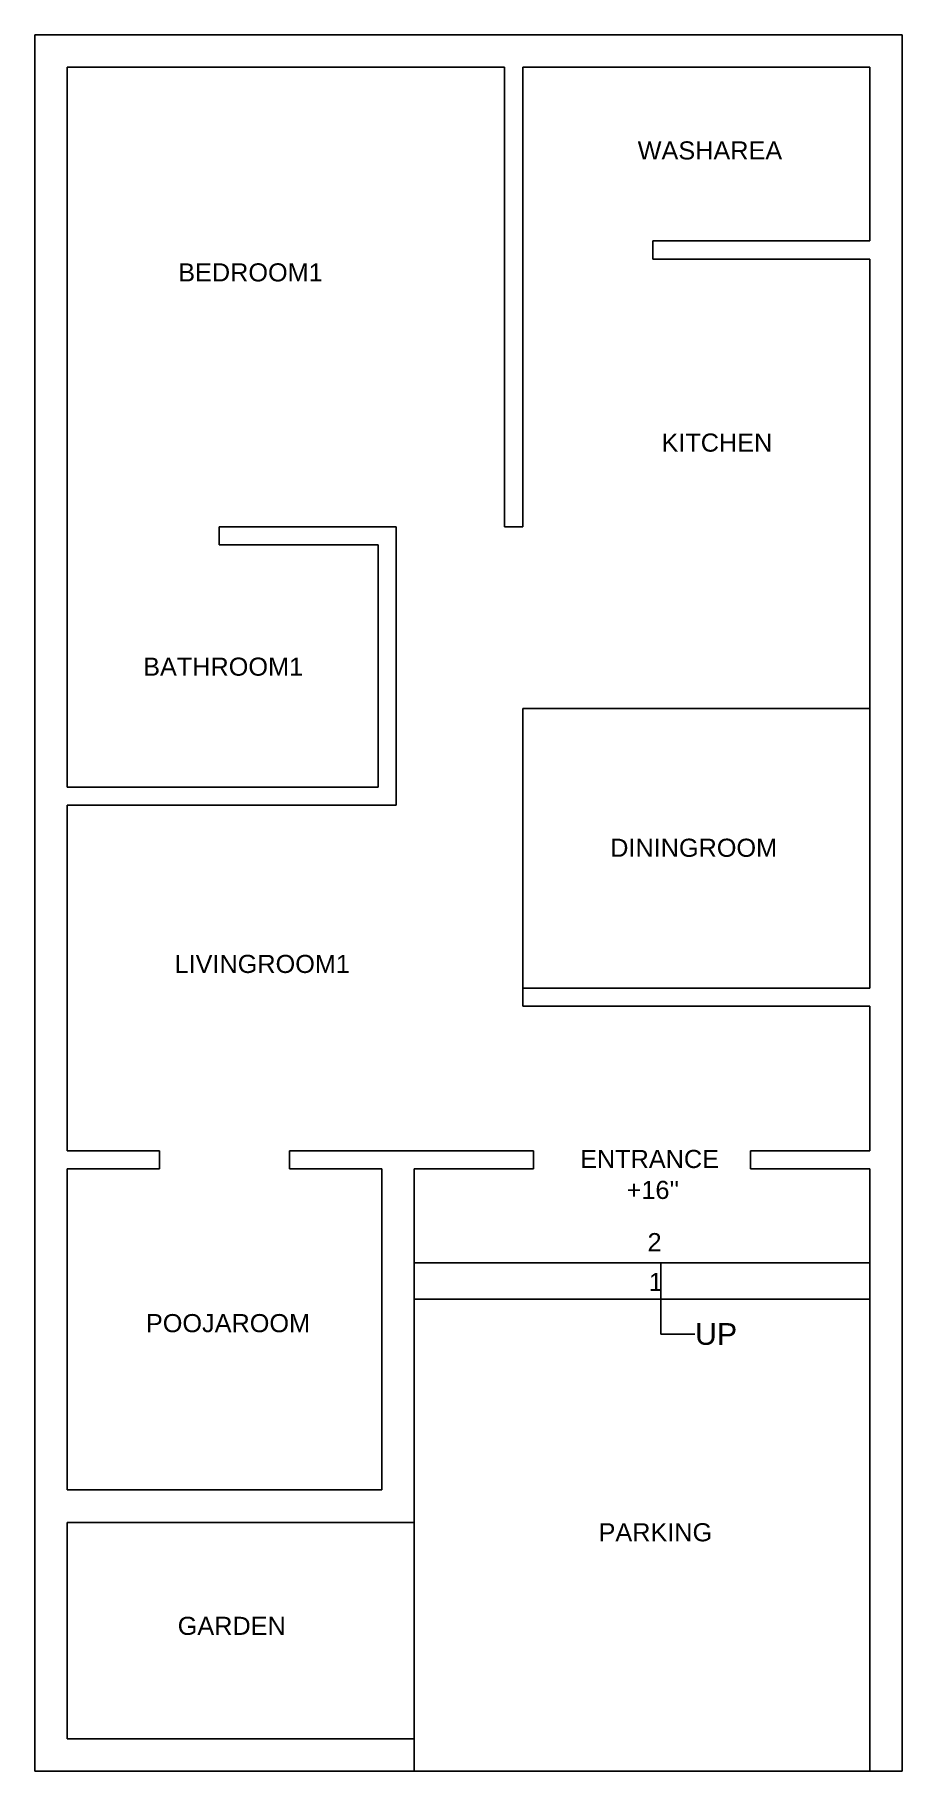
# Model space of a CAD drawing. Header units: feet. Extents: x 416 to 656, y -444 to 36.
import ezdxf
from ezdxf import colors
from ezdxf.entities.mleader import LeaderData, LeaderLine
from ezdxf.math import Vec2, Vec3

# ---------------------------------------------------------------- set-up
doc = ezdxf.new("R2010")
doc.units = ezdxf.units.FT
doc.header["$MEASUREMENT"] = 0
for name, color, linetype in [('BathRoom1', 7, 'Continuous'), ('BedRoom1', 7, 'Continuous'), ('Boundary', 7, 'Continuous'), ('DiningRoom', 7, 'Continuous'), ('Entrance_Staircase', 7, 'Continuous'), ('Garden', 7, 'Continuous'), ('Kitchen', 7, 'Continuous'), ('LivingRoom1', 7, 'Continuous'), ('Parking', 7, 'Continuous'), ('PoojaRoom', 7, 'Continuous'), ('WashArea', 7, 'Continuous')]:
    doc.layers.add(name, color=color, linetype=linetype)
doc.styles.get("Standard").update_dxf_attribs({"font": 'arial.ttf'})

msp = doc.modelspace()

# ---------------------------------------------------------------- linework, layer by layer
msp.add_line((551.46, 26.91), (552.46, 26.91))
at = {"layer": 'BathRoom1'}
for p, q in [((425.46, -100.09), (425.46, -172.09)), ((467.46, -100.09), (467.46, -105.09)), ((516.46, -100.09), (516.46, -177.09)), ((467.46, -105.09), (511.46, -105.09)), ((511.46, -105.09), (511.46, -172.09)), ((425.46, -172.09), (511.46, -172.09))]:
    msp.add_line(p, q, dxfattribs=at)
at = {"layer": 'BedRoom1'}
for p, q in [((425.46, 26.91), (546.46, 26.91)), ((425.46, 26.91), (425.46, -100.09)), ((546.46, 26.91), (546.46, -100.09)), ((467.46, -100.09), (516.46, -100.09)), ((551.46, -100.09), (546.46, -100.09))]:
    msp.add_line(p, q, dxfattribs=at)
at = {"layer": 'Boundary'}
for p, q in [((416.46, 35.91), (656.46, 35.91)), ((416.46, 35.91), (416.46, -444.09)), ((656.46, 35.91), (656.46, -444.09)), ((521.45, -444.09), (521.45, -435.09)), ((416.46, -444.09), (521.45, -444.09)), ((647.46, -444.09), (656.46, -444.09))]:
    msp.add_line(p, q, dxfattribs=at)
at = {"layer": 'DiningRoom'}
for p, q in [((551.46, -150.29), (647.46, -150.29)), ((551.46, -150.29), (551.46, -232.59)), ((647.46, -150.29), (647.46, -227.59)), ((647.46, -227.59), (551.46, -227.59))]:
    msp.add_line(p, q, dxfattribs=at)
at = {"layer": 'Entrance_Staircase'}
for p, q in [((647.46, -232.59), (551.46, -232.59)), ((647.46, -232.59), (647.46, -272.59)), ((554.46, -277.59), (554.46, -272.59)), ((647.46, -272.59), (614.46, -272.59)), ((614.46, -277.59), (614.46, -272.59)), ((554.46, -277.59), (521.46, -277.59)), ((521.46, -313.59), (521.46, -277.59)), ((647.46, -277.59), (614.46, -277.59)), ((647.46, -313.59), (647.46, -277.59)), ((647.46, -303.59), (521.46, -303.59)), ((647.46, -313.59), (521.46, -313.59))]:
    msp.add_line(p, q, dxfattribs=at)
at = {"layer": 'Garden'}
for p, q in [((521.46, -375.34), (425.46, -375.34)), ((425.46, -375.34), (425.46, -435.09)), ((521.46, -375.34), (521.46, -435.09)), ((425.46, -435.09), (521.46, -435.09))]:
    msp.add_line(p, q, dxfattribs=at)
at = {"layer": 'Kitchen'}
for p, q in [((551.46, -21.09), (551.46, -100.09)), ((587.46, -26.09), (647.46, -26.09)), ((647.46, -26.09), (647.46, -150.29))]:
    msp.add_line(p, q, dxfattribs=at)
at = {"layer": 'LivingRoom1'}
for p, q in [((425.46, -177.09), (516.46, -177.09)), ((425.46, -177.09), (425.46, -272.59)), ((425.46, -272.59), (450.96, -272.59)), ((554.46, -272.59), (486.96, -272.59))]:
    msp.add_line(p, q, dxfattribs=at)
at = {"layer": 'Parking'}
for p, q in [((521.46, -375.34), (521.46, -313.59)), ((647.46, -313.59), (647.46, -444.09)), ((521.45, -444.09), (647.46, -444.09))]:
    msp.add_line(p, q, dxfattribs=at)
at = {"layer": 'PoojaRoom'}
for p, q in [((450.96, -272.59), (450.96, -277.59)), ((486.96, -272.59), (486.96, -277.59)), ((425.46, -277.59), (450.96, -277.59)), ((425.46, -277.59), (425.46, -366.34)), ((486.96, -277.59), (512.46, -277.59)), ((512.46, -366.34), (512.46, -277.59)), ((512.46, -366.34), (425.46, -366.34))]:
    msp.add_line(p, q, dxfattribs=at)
at = {"layer": 'WashArea'}
for p, q in [((551.46, 26.91), (647.46, 26.91)), ((551.46, -21.09), (551.46, 26.91)), ((647.46, 26.91), (647.46, -21.09)), ((587.46, -21.09), (647.46, -21.09)), ((587.46, -21.09), (587.46, -26.09))]:
    msp.add_line(p, q, dxfattribs=at)

# ---------------------------------------------------------------- texts
at = {"layer": 'BathRoom1', "insert": (446.46, -136.26), "char_height": 5, "width": 33.8009, "attachment_point": 1}
msp.add_mtext('BATHROOM1', dxfattribs=at)
at = {"layer": 'BedRoom1', "insert": (456.16, -27.28), "char_height": 5, "width": 33.9424, "attachment_point": 1}
msp.add_mtext('BEDROOM1', dxfattribs=at)
at = {"layer": 'DiningRoom', "insert": (575.66, -186.32), "char_height": 5, "width": 50.3232, "attachment_point": 1}
msp.add_mtext('DININGROOM', dxfattribs=at)
at = {"layer": 'Entrance_Staircase', "char_height": 5, "width": 33.9424, "attachment_point": 1}
for s, insert in [('ENTRANCE', (567.33, -272.34)), ("+16''", (580.21, -280.9)), ('2', (585.99, -295.33)), ('1', (586.33, -306.32))]:
    msp.add_mtext(s, dxfattribs=dict(at, insert=insert))
at = {"layer": 'Garden', "insert": (456.02, -401.39), "char_height": 5, "width": 33.9424, "attachment_point": 1}
msp.add_mtext('GARDEN', dxfattribs=at)
at = {"layer": 'Kitchen', "insert": (589.84, -74.33), "char_height": 5, "width": 33.9424, "attachment_point": 1}
msp.add_mtext('KITCHEN', dxfattribs=at)
at = {"layer": 'LivingRoom1', "insert": (455.15, -218.43), "char_height": 5, "width": 33.9424, "attachment_point": 1}
msp.add_mtext('LIVINGROOM1', dxfattribs=at)
at = {"layer": 'Parking', "insert": (572.43, -375.53), "char_height": 5, "width": 33.9424, "attachment_point": 1}
msp.add_mtext('PARKING', dxfattribs=at)
at = {"layer": 'PoojaRoom', "insert": (447.23, -317.72), "char_height": 5, "width": 33.8009, "attachment_point": 1}
msp.add_mtext('POOJAROOM', dxfattribs=at)
at = {"layer": 'WashArea', "insert": (583.26, 6.43), "char_height": 5, "width": 33.9424, "attachment_point": 1}
msp.add_mtext('WASHAREA', dxfattribs=at)

# ---------------------------------------------------------------- leaders
at = {"layer": 'Entrance_Staircase'}
ml = msp.add_multileader_mtext('Standard', dxfattribs=at)
ml.set_content('UP', color=256)
ml.set_leader_properties()
ml.build(insert=Vec2(0, 0))
ml.multileader.update_dxf_attribs({"dogleg_length": 0.36, "arrow_head_size": 0.18})
ctx = ml.context
ctx.base_point, ctx.char_height, ctx.arrow_head_size, ctx.landing_gap_size, ctx.plane_origin = Vec3(599.04, -323.27), 6, 0.18, 0.09, Vec3(589.68, -313.87)
notes = []
notes.append((ctx, [(0, (1, 1, 0), (589.68, -323.27), (1, 0), 9.36, [(0, [(589.68, -303.36)], 0, [])])]))
ctx.mtext.insert, ctx.mtext.flow_direction = Vec3(599.13, -320.22), 5
for ctx, leaders in notes:
    for number, flags, end, landing, length, lines in leaders:
        leader = LeaderData()
        leader.index, (leader.has_last_leader_line, leader.has_dogleg_vector, leader.attachment_direction) = number, flags
        leader.last_leader_point, leader.dogleg_vector, leader.dogleg_length = Vec3(end), Vec3(landing), length
        for number, points, colour, breaks in lines:
            line = LeaderLine()
            line.index, line.vertices, line.color, line.breaks = number, Vec3.list(points), colors.encode_raw_color(colour), breaks
            leader.lines.append(line)
        ctx.leaders.append(leader)

doc.saveas('drawing.dxf')
